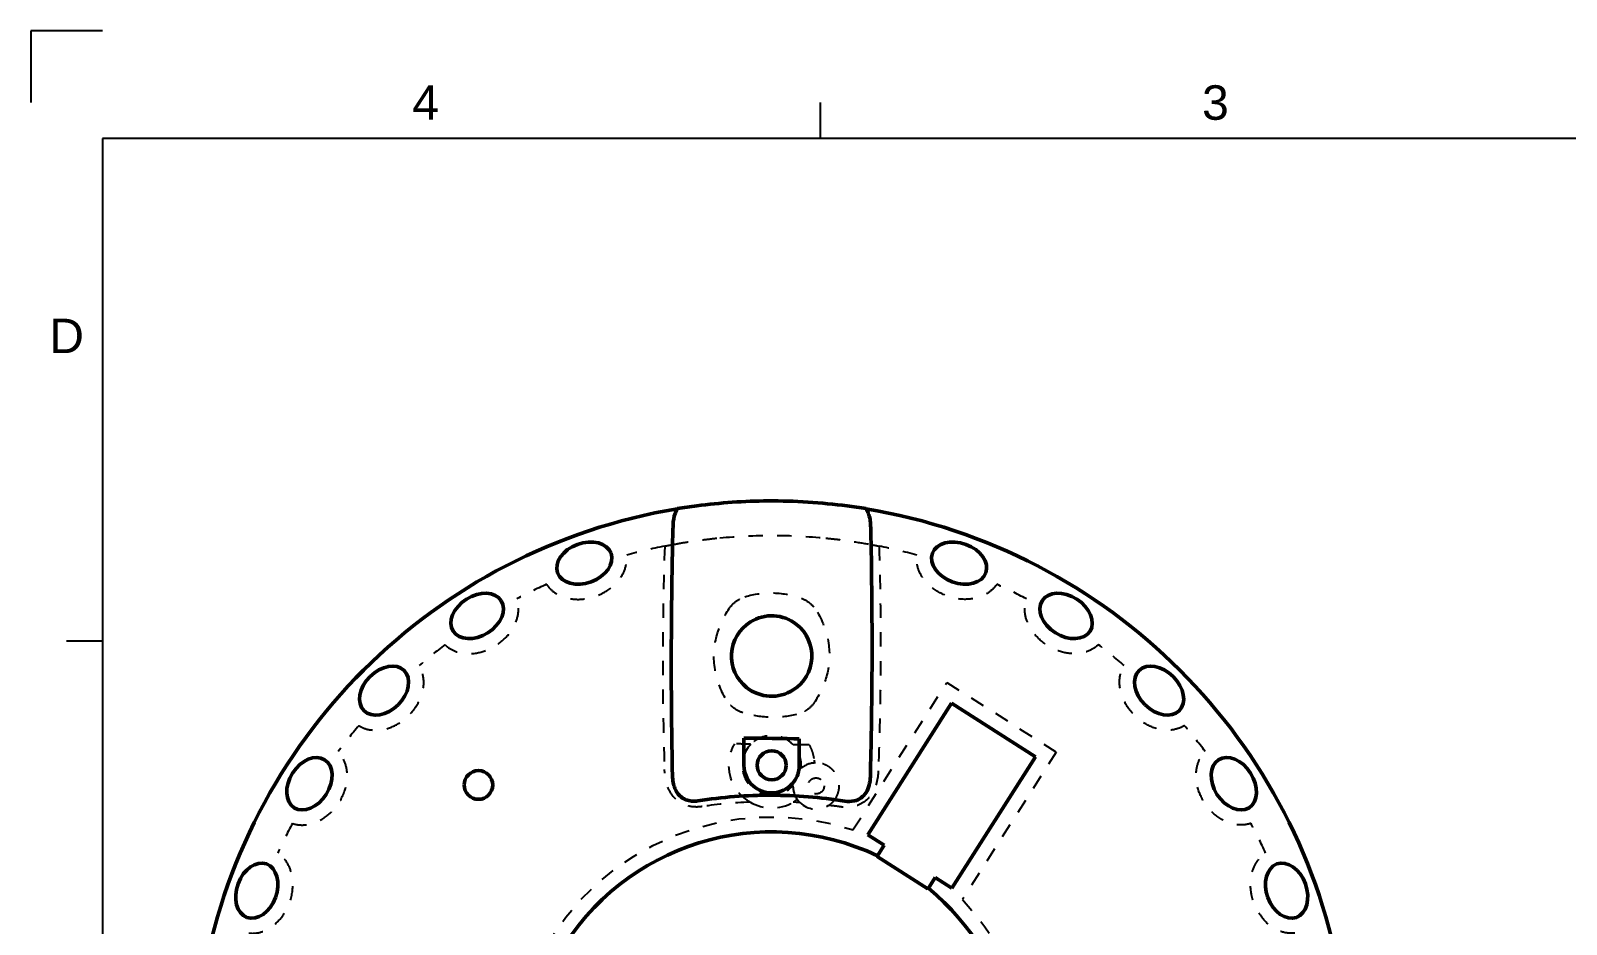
# Model space of a CAD drawing. Header units: inches. Extents: x 0 to 22, y 0 to 17.
# Drawn here: x 0 to 10.69, y 10.78 to 17 of the extents above; entities that cross this region are included whole.
import ezdxf
from ezdxf.enums import TextEntityAlignment as Align

# ---------------------------------------------------------------- set-up
doc = ezdxf.new("R2010")
doc.units = ezdxf.units.IN
doc.header["$LTSCALE"] = 0.75
doc.header["$MEASUREMENT"] = 0
doc.linetypes.add('HIDDEN2', pattern=[0.1875, 0.125, -0.0625])
doc.layers.add('Border', color=7, linetype='Continuous')
doc.layers.add('Hidden', color=7, linetype='HIDDEN2', lineweight=25)
doc.layers.add('Visible', color=7, linetype='Continuous', lineweight=50)
doc.styles.add('FusionTitle', font='ARIALUNI.TTF')

# ---------------------------------------------------------------- blocks, each defined once
blk = doc.blocks.new('ANSI_C_SHEET')
at = {"layer": 'Border'}
for p, q in [((0.5, 17), (0, 17)), ((0, 17), (0, 16.5)), ((5.5, 16.25), (5.5, 16.5)), ((21.5, 16.25), (0.5, 16.25)), ((0.5, 16.25), (0.5, 0.75)), ((0.5, 12.75), (0.25, 12.75))]:
    blk.add_line(p, q, dxfattribs=at)
at = {"layer": 'Border', "style": 'FusionTitle'}
for s, p in [('4', (2.75, 16.5)), ('3', (8.25, 16.5)), ('D', (0.25, 14.875))]:
    blk.add_text(s, height=0.24, dxfattribs=at).set_placement(p, align=Align.MIDDLE)

msp = doc.modelspace()

# ---------------------------------------------------------------- linework, layer by layer
at = {"layer": 'Hidden'}
for p, q in [((5.726, 11.436, 0.24), (6.38, 12.462, 0.24)), ((6.38, 12.462, 0.24), (7.142, 11.977, 0.24)), ((7.142, 11.977, 0.24), (6.488, 10.951, 0.24))]:
    msp.add_line(p, q, dxfattribs=at)
msp.add_circle((5.469, 11.741, 0.017), 0.056, dxfattribs=at)
for centre, radius, start, end in [((5.16, 9.706, 0.24), 3.78, 101.3609, 105.4955), ((5.16, 9.706, 0.24), 3.78, 74.5045, 78.5858), ((5.16, 9.706, 0.24), 3.78, 114.5045, 117.9955), ((5.16, 9.706, 0.24), 3.78, 62.0045, 65.4955), ((5.16, 9.706, 0.24), 3.78, 127.0045, 130.4955), ((5.16, 9.706, 0.24), 3.78, 49.5045, 52.9955), ((5.16, 9.706, 0.24), 3.78, 139.5045, 142.9955), ((5.16, 9.706, 0.24), 3.78, 37.0045, 40.4955), ((5.16, 11.885, -0.166), 0.206, 134.8622, 315.8941), ((5.16, 11.885, -0.166), 0.206, 354.1059, 43.3607), ((5.469, 11.741, -0.166), 0.161, 94.3549, 130.177), ((5.469, 11.741, -0.166), 0.161, 179.823, 215.6451), ((5.16, 11.885, 0.24), 0.297, 239.3099, 300.3565), ((5.469, 11.741, 0.24), 0.161, 225.6411, 303.5166), ((5.16, 9.706, 0.24), 3.78, 152.0045, 155.4955), ((5.16, 9.706, 0.24), 3.78, 24.5045, 27.9955)]:
    msp.add_arc(centre, radius, start, end, dxfattribs=at)
at = {"layer": 'Hidden', "extrusion": (0, 0, -1)}
for start, end in [(226.8637, 108.1363), (136.8637, 198.1363)]:
    msp.add_arc((-5.16, 9.706, -0.24), 1.82, start, end, dxfattribs=at)
at = {"layer": 'Hidden'}
for points, knots in [([(4.798, 13.469, -0.018), (4.921, 13.48, -0.015), (5.044, 13.486, -0.013), (5.291, 13.486, -0.011), (5.414, 13.479, -0.012), (5.537, 13.467, -0.013)], [-1.629687, -1.629687, -1.629687, -1.629687, -0.924692, -0.924692, -0.219227, -0.219227, -0.219227, -0.219227]), ([(4.415, 13.412, 0.24), (4.407, 13.165, 0.24), (4.402, 12.924, 0.24), (4.4, 12.391, 0.24), (4.405, 12.128, 0.24), (4.414, 11.855, 0.24)], [0.528924, 0.528924, 0.528924, 0.528924, 1.970426, 1.970426, 3.561941, 3.561941, 3.561941, 3.561941]), ([(4.48, 13.424, 0.154), (4.508, 13.429, 0.118), (4.54, 13.435, 0.086), (4.609, 13.446, 0.035), (4.645, 13.451, 0.015), (4.72, 13.46, -0.011), (4.759, 13.465, -0.018), (4.798, 13.469, -0.018)], [-0.7154314, -0.7154314, -0.7154314, -0.7154314, -0.4579754, -0.4579754, -0.2248866, -0.2248866, 0, 0, 0, 0]), ([(5.537, 13.467, -0.013), (5.567, 13.464, -0.014), (5.597, 13.461, -0.009), (5.657, 13.453, 0.008), (5.687, 13.449, 0.021), (5.767, 13.437, 0.068), (5.813, 13.429, 0.111), (5.852, 13.422, 0.163)], [-0.7656272, -0.7656272, -0.7656272, -0.7656272, -0.5773786, -0.5773786, -0.3727843, -0.3727843, 0, 0, 0, 0]), ([(3.592, 13.146, 0.24), (3.597, 13.138, 0.24), (3.603, 13.13, 0.24), (3.609, 13.123, 0.24), (3.627, 13.103, 0.24), (3.649, 13.086, 0.24), (3.701, 13.058, 0.24), (3.732, 13.049, 0.24), (3.803, 13.038, 0.24), (3.844, 13.04, 0.24), (3.932, 13.058, 0.24), (3.978, 13.078, 0.24), (4.054, 13.128, 0.24), (4.085, 13.158, 0.24), (4.127, 13.22, 0.24), (4.14, 13.25, 0.24), (4.151, 13.304, 0.24), (4.152, 13.326, 0.24), (4.15, 13.349, 0.24)], [3.225541, 3.225541, 3.225541, 3.225541, 3.278911, 3.278911, 3.278911, 3.434531, 3.434531, 3.616057, 3.616057, 3.845714, 3.845714, 4.123635, 4.123635, 4.362269, 4.362269, 4.549042, 4.549042, 4.677523, 4.677523, 4.677523, 4.677523]), ([(6.727, 13.146, 0.24), (6.715, 13.127, 0.24), (6.699, 13.11, 0.24), (6.656, 13.076, 0.24), (6.626, 13.062, 0.24), (6.555, 13.041, 0.24), (6.512, 13.038, 0.24), (6.421, 13.048, 0.24), (6.373, 13.064, 0.24), (6.295, 13.106, 0.24), (6.262, 13.131, 0.24), (6.214, 13.185, 0.24), (6.197, 13.212, 0.24), (6.175, 13.267, 0.24), (6.169, 13.294, 0.24), (6.168, 13.321, 0.24), (6.168, 13.33, 0.24), (6.169, 13.339, 0.24), (6.17, 13.349, 0.24)], [-1.399048, -1.399048, -1.399048, -1.399048, -1.270034, -1.270034, -1.083143, -1.083143, -0.844314, -0.844314, -0.566479, -0.566479, -0.336989, -0.336989, -0.155575, -0.155575, 0, 0, 0, 0.052926, 0.052926, 0.052926, 0.052926]), ([(4.864, 12.976, -0.363), (4.876, 12.994, -0.363), (4.891, 13.011, -0.363), (4.928, 13.04, -0.363), (4.95, 13.052, -0.363), (4.974, 13.059, -0.363)], [0, 0, 0, 0, 0.1266999, 0.1266999, 0.2692788, 0.2692788, 0.2692788, 0.2692788]), ([(4.974, 13.059, -0.363), (5.039, 13.078, -0.363), (5.106, 13.087, -0.363), (5.242, 13.083, -0.363), (5.309, 13.069, -0.363), (5.372, 13.046, -0.363)], [0, 0, 0, 0, 0.387671, 0.387671, 0.773485, 0.773485, 0.773485, 0.773485]), ([(2.885, 12.725, 0.24), (2.892, 12.718, 0.24), (2.899, 12.712, 0.24), (2.906, 12.707, 0.24), (2.928, 12.691, 0.24), (2.953, 12.679, 0.24), (3.01, 12.663, 0.24), (3.042, 12.661, 0.24), (3.114, 12.666, 0.24), (3.154, 12.677, 0.24), (3.236, 12.713, 0.24), (3.277, 12.742, 0.24), (3.34, 12.808, 0.24), (3.364, 12.843, 0.24), (3.391, 12.913, 0.24), (3.397, 12.945, 0.24), (3.397, 13, 0.24), (3.393, 13.023, 0.24), (3.386, 13.044, 0.24)], [3.225541, 3.225541, 3.225541, 3.225541, 3.278911, 3.278911, 3.278911, 3.434531, 3.434531, 3.616057, 3.616057, 3.845714, 3.845714, 4.123635, 4.123635, 4.362269, 4.362269, 4.549042, 4.549042, 4.677523, 4.677523, 4.677523, 4.677523]), ([(4.835, 12.355, -0.363), (4.8, 12.419, -0.363), (4.771, 12.497, -0.363), (4.753, 12.655, -0.363), (4.76, 12.726, -0.363), (4.798, 12.86, -0.363), (4.827, 12.921, -0.363), (4.864, 12.976, -0.363)], [0, 0, 0, 0, 0.417577, 0.417577, 0.766798, 0.766798, 1.087486, 1.087486, 1.087486, 1.087486]), ([(5.372, 13.046, -0.363), (5.396, 13.037, -0.363), (5.417, 13.023, -0.363), (5.453, 12.99, -0.363), (5.467, 12.971, -0.363), (5.479, 12.951, -0.363)], [0, 0, 0, 0, 0.1463293, 0.1463293, 0.2801398, 0.2801398, 0.2801398, 0.2801398]), ([(7.435, 12.725, 0.24), (7.419, 12.709, 0.24), (7.4, 12.697, 0.24), (7.351, 12.673, 0.24), (7.319, 12.665, 0.24), (7.245, 12.66, 0.24), (7.203, 12.666, 0.24), (7.116, 12.695, 0.24), (7.073, 12.72, 0.24), (7.005, 12.779, 0.24), (6.978, 12.81, 0.24), (6.943, 12.873, 0.24), (6.931, 12.903, 0.24), (6.921, 12.962, 0.24), (6.921, 12.989, 0.24), (6.927, 13.016, 0.24), (6.928, 13.025, 0.24), (6.931, 13.035, 0.24), (6.934, 13.044, 0.24)], [-1.397167, -1.397167, -1.397167, -1.397167, -1.270451, -1.270451, -1.08407, -1.08407, -0.846083, -0.846083, -0.567878, -0.567878, -0.337669, -0.337669, -0.155772, -0.155772, 0, 0, 0, 0.05484, 0.05484, 0.05484, 0.05484]), ([(2.286, 12.161, 0.24), (2.294, 12.156, 0.24), (2.302, 12.152, 0.24), (2.31, 12.148, 0.24), (2.335, 12.137, 0.24), (2.362, 12.131, 0.24), (2.421, 12.128, 0.24), (2.453, 12.132, 0.24), (2.522, 12.153, 0.24), (2.559, 12.172, 0.24), (2.63, 12.225, 0.24), (2.664, 12.263, 0.24), (2.712, 12.34, 0.24), (2.727, 12.38, 0.24), (2.739, 12.454, 0.24), (2.738, 12.487, 0.24), (2.725, 12.541, 0.24), (2.717, 12.561, 0.24), (2.705, 12.581, 0.24)], [3.225541, 3.225541, 3.225541, 3.225541, 3.278911, 3.278911, 3.278911, 3.434531, 3.434531, 3.616057, 3.616057, 3.845714, 3.845714, 4.123635, 4.123635, 4.362269, 4.362269, 4.549042, 4.549042, 4.677523, 4.677523, 4.677523, 4.677523]), ([(8.034, 12.161, 0.24), (8.015, 12.149, 0.24), (7.994, 12.141, 0.24), (7.94, 12.128, 0.24), (7.907, 12.127, 0.24), (7.834, 12.139, 0.24), (7.794, 12.155, 0.24), (7.716, 12.202, 0.24), (7.679, 12.236, 0.24), (7.625, 12.308, 0.24), (7.606, 12.344, 0.24), (7.586, 12.413, 0.24), (7.581, 12.445, 0.24), (7.584, 12.504, 0.24), (7.59, 12.531, 0.24), (7.601, 12.556, 0.24), (7.605, 12.564, 0.24), (7.609, 12.573, 0.24), (7.614, 12.581, 0.24)], [-1.398612, -1.398612, -1.398612, -1.398612, -1.270131, -1.270131, -1.083358, -1.083358, -0.844724, -0.844724, -0.566803, -0.566803, -0.337146, -0.337146, -0.15562, -0.15562, 0, 0, 0, 0.053369, 0.053369, 0.053369, 0.053369]), ([(4.959, 12.251, -0.363), (4.933, 12.259, -0.363), (4.91, 12.272, -0.363), (4.877, 12.299, -0.363), (4.866, 12.309, -0.363), (4.853, 12.327, -0.363), (4.849, 12.333, -0.363), (4.841, 12.344, -0.363), (4.838, 12.349, -0.363), (4.835, 12.355, -0.363)], [0, 0, 0, 0, 0.1541007, 0.1541007, 0.2413186, 0.2413186, 0.2809319, 0.2809319, 0.3170214, 0.3170214, 0.3170214, 0.3170214]), ([(5.462, 12.33, -0.363), (5.448, 12.308, -0.363), (5.43, 12.288, -0.363), (5.398, 12.264, -0.363), (5.385, 12.257, -0.363), (5.36, 12.246, -0.363), (5.347, 12.241, -0.363), (5.333, 12.238, -0.363)], [0, 0, 0, 0, 0.1487569, 0.1487569, 0.2307223, 0.2307223, 0.3097026, 0.3097026, 0.3097026, 0.3097026]), ([(5.333, 12.238, -0.363), (5.271, 12.224, -0.363), (5.208, 12.218, -0.363), (5.081, 12.222, -0.363), (5.019, 12.233, -0.363), (4.959, 12.251, -0.363)], [0, 0, 0, 0, 0.3621617, 0.3621617, 0.7212794, 0.7212794, 0.7212794, 0.7212794]), ([(5.31, 12.027, -0.166), (5.305, 12.032, -0.171), (5.3, 12.036, -0.176), (5.28, 12.054, -0.193), (5.264, 12.065, -0.204), (5.228, 12.081, -0.221), (5.209, 12.086, -0.227), (5.17, 12.092, -0.232), (5.151, 12.092, -0.232), (5.111, 12.087, -0.226), (5.091, 12.081, -0.219), (5.052, 12.062, -0.199), (5.034, 12.05, -0.185), (5.017, 12.034, -0.169), (5.015, 12.033, -0.168), (5.014, 12.031, -0.166)], [-0.9997597, -0.9997597, -0.9997597, -0.9997597, -0.9511457, -0.9511457, -0.8210015, -0.8210015, -0.7034003, -0.7034003, -0.5939758, -0.5939758, -0.4674141, -0.4674141, -0.3197302, -0.3197302, -0.3064481, -0.3064481, -0.3064481, -0.3064481]), ([(1.823, 11.481, 0.24), (1.832, 11.477, 0.24), (1.841, 11.475, 0.24), (1.85, 11.473, 0.24), (1.877, 11.468, 0.24), (1.904, 11.468, 0.24), (1.963, 11.478, 0.24), (1.993, 11.489, 0.24), (2.056, 11.525, 0.24), (2.088, 11.551, 0.24), (2.146, 11.619, 0.24), (2.171, 11.663, 0.24), (2.2, 11.749, 0.24), (2.206, 11.792, 0.24), (2.201, 11.866, 0.24), (2.193, 11.898, 0.24), (2.169, 11.947, 0.24), (2.157, 11.965, 0.24), (2.141, 11.981, 0.24)], [3.224119, 3.224119, 3.224119, 3.224119, 3.278959, 3.278959, 3.278959, 3.434731, 3.434731, 3.616628, 3.616628, 3.846837, 3.846837, 4.125041, 4.125041, 4.363029, 4.363029, 4.54941, 4.54941, 4.676126, 4.676126, 4.676126, 4.676126]), ([(5.008, 11.629, 0.24), (4.98, 11.646, 0.222), (4.956, 11.666, 0.2), (4.908, 11.721, 0.142), (4.888, 11.758, 0.103), (4.86, 11.847, 0.013), (4.858, 11.901, -0.041), (4.877, 11.982, -0.117), (4.888, 12.009, -0.142), (4.903, 12.035, -0.166)], [0.001716, 0.001716, 0.001716, 0.001716, 0.21547, 0.21547, 0.533158, 0.533158, 0.950907, 0.950907, 1.168643, 1.168643, 1.168643, 1.168643]), ([(5.421, 12.027, -0.166), (5.428, 12.014, -0.154), (5.434, 12.001, -0.142), (5.443, 11.977, -0.12), (5.446, 11.967, -0.11), (5.451, 11.945, -0.089), (5.454, 11.933, -0.077), (5.455, 11.921, -0.066)], [0, 0, 0, 0, 0.108868, 0.108868, 0.1920745, 0.1920745, 0.2872768, 0.2872768, 0.2872768, 0.2872768]), ([(8.497, 11.481, 0.24), (8.476, 11.473, 0.24), (8.454, 11.47, 0.24), (8.399, 11.469, 0.24), (8.366, 11.475, 0.24), (8.297, 11.503, 0.24), (8.261, 11.527, 0.24), (8.195, 11.589, 0.24), (8.166, 11.631, 0.24), (8.13, 11.712, 0.24), (8.119, 11.752, 0.24), (8.114, 11.824, 0.24), (8.117, 11.856, 0.24), (8.133, 11.913, 0.24), (8.144, 11.938, 0.24), (8.16, 11.96, 0.24), (8.166, 11.967, 0.24), (8.172, 11.975, 0.24), (8.178, 11.981, 0.24)], [-1.398612, -1.398612, -1.398612, -1.398612, -1.270131, -1.270131, -1.083358, -1.083358, -0.844724, -0.844724, -0.566803, -0.566803, -0.337146, -0.337146, -0.15562, -0.15562, 0, 0, 0, 0.053369, 0.053369, 0.053369, 0.053369]), ([(5.465, 11.902, -0.048), (5.464, 11.902, -0.047), (5.463, 11.902, -0.047), (5.46, 11.901, -0.047), (5.459, 11.901, -0.047), (5.457, 11.901, -0.047)], [-0.87218256, -0.87218256, -0.87218256, -0.87218256, -0.86653682, -0.86653682, -0.85497178, -0.85497178, -0.85497178, -0.85497178]), ([(5.604, 11.652, 0.187), (5.616, 11.672, 0.166), (5.625, 11.693, 0.146), (5.631, 11.737, 0.11), (5.63, 11.757, 0.093), (5.623, 11.788, 0.067), (5.619, 11.8, 0.057), (5.61, 11.819, 0.039), (5.605, 11.828, 0.031), (5.593, 11.844, 0.016), (5.586, 11.852, 0.008), (5.568, 11.868, -0.009), (5.557, 11.876, -0.018), (5.53, 11.89, -0.035), (5.516, 11.896, -0.041), (5.489, 11.901, -0.047), (5.477, 11.902, -0.049), (5.465, 11.902, -0.048)], [-0.7355711, -0.7355711, -0.7355711, -0.7355711, -0.5794344, -0.5794344, -0.4485292, -0.4485292, -0.3705136, -0.3705136, -0.3074157, -0.3074157, -0.2420974, -0.2420974, -0.1582341, -0.1582341, -0.0694785, -0.0694785, 0, 0, 0, 0]), ([(5.604, 11.652, 0.187), (5.599, 11.646, 0.195), (5.594, 11.639, 0.202), (5.58, 11.623, 0.22), (5.57, 11.614, 0.231), (5.558, 11.606, 0.24)], [0.0357034, 0.0357034, 0.0357034, 0.0357034, 0.0984121, 0.0984121, 0.1960622, 0.1960622, 0.1960622, 0.1960622]), ([(1.518, 10.716, 0.24), (1.527, 10.715, 0.24), (1.536, 10.715, 0.24), (1.545, 10.715, 0.24), (1.572, 10.716, 0.24), (1.599, 10.721, 0.24), (1.654, 10.743, 0.24), (1.681, 10.761, 0.24), (1.735, 10.809, 0.24), (1.76, 10.841, 0.24), (1.803, 10.92, 0.24), (1.818, 10.968, 0.24), (1.828, 11.058, 0.24), (1.825, 11.101, 0.24), (1.805, 11.173, 0.24), (1.79, 11.203, 0.24), (1.756, 11.246, 0.24), (1.739, 11.262, 0.24), (1.721, 11.274, 0.24)], [3.225971, 3.225971, 3.225971, 3.225971, 3.278896, 3.278896, 3.278896, 3.434471, 3.434471, 3.615885, 3.615885, 3.845376, 3.845376, 4.12321, 4.12321, 4.362039, 4.362039, 4.54893, 4.54893, 4.677945, 4.677945, 4.677945, 4.677945]), ([(8.802, 10.716, 0.24), (8.78, 10.714, 0.24), (8.757, 10.715, 0.24), (8.703, 10.726, 0.24), (8.673, 10.739, 0.24), (8.611, 10.781, 0.24), (8.582, 10.812, 0.24), (8.531, 10.888, 0.24), (8.512, 10.934, 0.24), (8.494, 11.022, 0.24), (8.492, 11.063, 0.24), (8.502, 11.134, 0.24), (8.512, 11.165, 0.24), (8.54, 11.217, 0.24), (8.556, 11.239, 0.24), (8.577, 11.257, 0.24), (8.584, 11.263, 0.24), (8.591, 11.269, 0.24), (8.599, 11.274, 0.24)], [-1.398612, -1.398612, -1.398612, -1.398612, -1.270131, -1.270131, -1.083358, -1.083358, -0.844724, -0.844724, -0.566803, -0.566803, -0.337146, -0.337146, -0.15562, -0.15562, 0, 0, 0, 0.053369, 0.053369, 0.053369, 0.053369])]:
    msp.add_open_spline(points, degree=3, knots=knots, dxfattribs=at)
for points in [[(4.415, 13.412, 0.24), (4.437, 13.416, 0.21), (4.459, 13.42, 0.181), (4.48, 13.424, 0.154)], [(5.852, 13.422, 0.163), (5.87, 13.419, 0.187), (5.889, 13.415, 0.213), (5.908, 13.411, 0.24)], [(5.403, 12.027, -0.166), (5.369, 12.027, -0.166), (5.338, 12.027, -0.166), (5.31, 12.027, -0.166)], [(5.421, 12.027, -0.166), (5.415, 12.027, -0.166), (5.409, 12.027, -0.166), (5.403, 12.027, -0.166)], [(5.455, 11.921, -0.066), (5.456, 11.914, -0.059), (5.456, 11.908, -0.053), (5.457, 11.901, -0.047)], [(5.008, 11.629, 0.24), (4.897, 11.624, 0.24), (4.787, 11.614, 0.24), (4.677, 11.598, 0.24)], [(5.338, 11.647, 0.22), (5.329, 11.64, 0.227), (5.32, 11.634, 0.234), (5.31, 11.628, 0.24)], [(5.356, 11.626, 0.24), (5.341, 11.627, 0.24), (5.326, 11.627, 0.24), (5.31, 11.628, 0.24)], [(5.356, 11.626, 0.24), (5.35, 11.632, 0.234), (5.344, 11.639, 0.227), (5.338, 11.647, 0.22)], [(5.637, 11.596, 0.24), (5.611, 11.6, 0.24), (5.584, 11.603, 0.24), (5.558, 11.606, 0.24)]]:
    msp.add_open_spline(points, degree=3, dxfattribs=at)
at = {"layer": 'Hidden', "extrusion": (-1.14631e-09, 4.1977e-12, -1)}
msp.add_open_spline([(5.908, 13.411, 0.24), (5.915, 13.161, 0.24), (5.919, 12.917, 0.24), (5.918, 12.382, 0.24), (5.912, 12.118, 0.24), (5.902, 11.846, 0.24)], degree=3, knots=[-3.437072, -3.437072, -3.437072, -3.437072, -1.970205, -1.970205, -0.387072, -0.387072, -0.387072, -0.387072], dxfattribs=at)
at = {"layer": 'Hidden', "extrusion": (-2.23458e-10, 6.1777e-12, -1)}
msp.add_open_spline([(5.479, 12.951, -0.363), (5.517, 12.884, -0.363), (5.547, 12.806, -0.363), (5.566, 12.651, -0.363), (5.562, 12.583, -0.363), (5.528, 12.45, -0.363), (5.499, 12.386, -0.363), (5.462, 12.33, -0.363)], degree=3, knots=[0, 0, 0, 0, 0.436615, 0.436615, 0.788012, 0.788012, 1.132395, 1.132395, 1.132395, 1.132395], dxfattribs=at)
at = {"layer": 'Hidden', "extrusion": (1.582e-13, 4.9889e-12, -1)}
msp.add_open_spline([(5.014, 12.031, -0.166), (5.013, 12.031, -0.166), (5.012, 12.031, -0.166), (4.977, 12.032, -0.166), (4.934, 12.034, -0.166), (4.903, 12.035, -0.166)], degree=3, knots=[-0.1525306, -0.1525306, -0.1525306, -0.1525306, -0.1485395, -0.1485395, -0.0414416, -0.0414416, -0.0414416, -0.0414416], dxfattribs=at)
at = {"layer": 'Hidden', "extrusion": (-1.1828e-10, -1.20822e-10, -1)}
msp.add_open_spline([(4.677, 11.598, 0.24), (4.656, 11.594, 0.24), (4.635, 11.594, 0.24), (4.593, 11.597, 0.24), (4.574, 11.602, 0.24), (4.53, 11.619, 0.24), (4.509, 11.633, 0.24), (4.468, 11.673, 0.24), (4.452, 11.699, 0.24), (4.424, 11.764, 0.24), (4.415, 11.807, 0.24), (4.414, 11.855, 0.24)], degree=3, knots=[-0.9394307, -0.9394307, -0.9394307, -0.9394307, -0.7957162, -0.7957162, -0.6583169, -0.6583169, -0.4797409, -0.4797409, -0.2738823, -0.2738823, 0, 0, 0, 0], dxfattribs=at)
at = {"layer": 'Hidden', "extrusion": (2.0342e-12, -2.1557e-12, -1)}
msp.add_open_spline([(5.902, 11.846, 0.24), (5.901, 11.817, 0.24), (5.897, 11.789, 0.24), (5.882, 11.735, 0.24), (5.872, 11.71, 0.24), (5.844, 11.665, 0.24), (5.826, 11.646, 0.24), (5.784, 11.616, 0.24), (5.76, 11.605, 0.24), (5.703, 11.591, 0.24), (5.669, 11.591, 0.24), (5.637, 11.596, 0.24)], degree=3, knots=[-0.8061177, -0.8061177, -0.8061177, -0.8061177, -0.6418101, -0.6418101, -0.487569, -0.487569, -0.3401197, -0.3401197, -0.1883512, -0.1883512, 0, 0, 0, 0], dxfattribs=at)
at = {"layer": 'Visible'}
for p, q in [((5.829, 11.402, 0.345), (6.412, 12.317, 0.345)), ((6.412, 12.317, 0.345), (6.997, 11.945, 0.345)), ((6.997, 11.945, 0.345), (6.414, 11.03, 0.345)), ((5.944, 11.329, 0.345), (5.829, 11.402, 0.345)), ((5.894, 11.249, 0.109), (5.897, 11.255, 0.109)), ((6.248, 11.024, 0.109), (5.894, 11.249, 0.109)), ((5.897, 11.255, 0.345), (5.944, 11.329, 0.345)), ((6.251, 11.029, 0.109), (6.248, 11.024, 0.109)), ((6.299, 11.103, 0.345), (6.251, 11.029, 0.345)), ((6.414, 11.03, 0.345), (6.299, 11.103, 0.345))]:
    msp.add_line(p, q, dxfattribs=at)
msp.add_circle((5.16, 11.885, -0.061), 0.101, dxfattribs=at)
at = {"layer": 'Visible', "extrusion": (0, 0, -1)}
msp.add_circle((-3.118, 11.748, -0.345), 0.0997, dxfattribs=at)
at = {"layer": 'Visible'}
for centre, radius, start, end in [((5.16, 9.706, 0.345), 4.019, 99.3863, 170.6053), ((5.16, 9.706, 0.345), 4.019, 9.3863, 80.6053), ((5.16, 12.646, -0.363), 0.28, 122.0721, 231.4921), ((5.16, 12.646, -0.363), 0.28, 51.82, 122.0721), ((5.16, 12.646, -0.363), 0.28, 302.4, 51.82), ((5.16, 12.646, -0.363), 0.28, 231.4921, 302.4)]:
    msp.add_arc(centre, radius, start, end, dxfattribs=at)
at = {"layer": 'Visible', "extrusion": (0, 0, -1)}
for start, end in [(219.5335, 115.4665), (129.5335, 205.4665)]:
    msp.add_arc((-5.16, 9.706, -0.345), 1.715, start, end, dxfattribs=at)
for centre, major_axis in [((3.855, 13.293, 0.345), (0.186, 0.068)), ((3.109, 12.925, 0.345), (0.167, 0.106))]:
    msp.add_ellipse(centre, major_axis=major_axis, ratio=0.700909, dxfattribs=at)
for centre, major_axis, start_param, end_param in [((6.465, 13.293, 0.345), (-0.186, 0.068), 3.141593, 9.424778), ((7.21, 12.925, 0.345), (-0.167, 0.106), 4.712389, 10.995574), ((2.461, 12.405, 0.345), (0.14, 0.14), 1.570796326801401, 7.853981633980987), ((7.858, 12.405, 0.345), (-0.14, 0.14), 4.712389, 10.995574), ((1.941, 11.757, 0.345), (0.106, 0.167), 1.57079632662862, 7.853981633808206), ((8.378, 11.757, 0.345), (-0.106, 0.167), 4.712389, 10.995574), ((1.574, 11.012, 0.345), (0.068, 0.186), 1.57079632675469, 7.853981633934276), ((8.746, 11.012, 0.345), (-0.068, 0.186), 4.712389, 10.995574)]:
    msp.add_ellipse(centre, major_axis=major_axis, ratio=0.700909, start_param=start_param, end_param=end_param, dxfattribs=at)
at = {"layer": 'Visible'}
for points, knots in [([(4.638, 13.692, 0.311), (4.616, 13.689, 0.309), (4.593, 13.686, 0.311), (4.548, 13.679, 0.323), (4.525, 13.675, 0.333), (4.504, 13.672, 0.345)], [-0.2715476, -0.2715476, -0.2715476, -0.2715476, -0.141271, -0.141271, 0, 0, 0, 0]), ([(5.686, 13.691, 0.313), (5.504, 13.715, 0.329), (5.321, 13.727, 0.338), (4.968, 13.725, 0.336), (4.802, 13.713, 0.327), (4.638, 13.692, 0.311)], [-2.254001, -2.254001, -2.254001, -2.254001, -1.196373, -1.196373, -0.242885, -0.242885, -0.242885, -0.242885]), ([(5.816, 13.672, 0.345), (5.796, 13.675, 0.333), (5.774, 13.679, 0.324), (5.73, 13.685, 0.313), (5.708, 13.688, 0.311), (5.686, 13.691, 0.313)], [-0.2616972, -0.2616972, -0.2616972, -0.2616972, -0.1258743, -0.1258743, 0, 0, 0, 0]), ([(4.488, 13.639, 0.345), (4.489, 13.642, 0.345), (4.49, 13.646, 0.345), (4.495, 13.657, 0.345), (4.5, 13.665, 0.345), (4.504, 13.672, 0.345)], [-0.32271167, -0.32271167, -0.32271167, -0.32271167, -0.30236345, -0.30236345, -0.25237225, -0.25237225, -0.25237225, -0.25237225]), ([(5.816, 13.672, 0.345), (5.822, 13.662, 0.345), (5.828, 13.652, 0.345), (5.832, 13.641, 0.345), (5.833, 13.64, 0.345), (5.833, 13.639, 0.345)], [-0.27305237, -0.27305237, -0.27305237, -0.27305237, -0.19399187, -0.19399187, -0.18652381, -0.18652381, -0.18652381, -0.18652381]), ([(4.469, 11.812, 0.345), (4.464, 12.091, 0.345), (4.46, 12.36, 0.345), (4.461, 12.825, 0.345), (4.463, 13.005, 0.345), (4.467, 13.303, 0.345), (4.47, 13.416, 0.345), (4.472, 13.53, 0.345)], [-3.704007, -3.704007, -3.704007, -3.704007, -2.087134, -2.087134, -1.039355, -1.039355, -0.38307, -0.38307, -0.38307, -0.38307]), ([(5.352, 11.885, 0.125), (5.352, 11.856, 0.155), (5.346, 11.826, 0.185), (5.322, 11.779, 0.235), (5.308, 11.759, 0.256), (5.276, 11.731, 0.287), (5.261, 11.72, 0.299), (5.228, 11.704, 0.316), (5.211, 11.698, 0.322), (5.18, 11.693, 0.328), (5.167, 11.692, 0.329), (5.141, 11.693, 0.329), (5.127, 11.695, 0.327), (5.094, 11.703, 0.318), (5.076, 11.711, 0.31), (5.039, 11.733, 0.286), (5.021, 11.749, 0.268), (4.986, 11.795, 0.22), (4.973, 11.826, 0.188), (4.968, 11.868, 0.146), (4.967, 11.876, 0.137), (4.967, 11.885, 0.128)], [-2.304348, -2.304348, -2.304348, -2.304348, -2.009322, -2.009322, -1.787201, -1.787201, -1.632154, -1.632154, -1.497339, -1.497339, -1.404315, -1.404315, -1.306739, -1.306739, -1.154793, -1.154793, -0.95567, -0.95567, -0.687612, -0.687612, -0.61868, -0.61868, -0.61868, -0.61868]), ([(4.646, 11.637, 0.345), (4.632, 11.635, 0.345), (4.617, 11.634, 0.345), (4.589, 11.637, 0.345), (4.576, 11.64, 0.345), (4.547, 11.652, 0.345), (4.532, 11.661, 0.345), (4.505, 11.688, 0.345), (4.494, 11.705, 0.345), (4.476, 11.75, 0.345), (4.47, 11.779, 0.345), (4.469, 11.812, 0.345)], [-0.6377377, -0.6377377, -0.6377377, -0.6377377, -0.5383006, -0.5383006, -0.4444156, -0.4444156, -0.325061, -0.325061, -0.1867054, -0.1867054, 0, 0, 0, 0]), ([(5.669, 11.636, 0.345), (5.5, 11.663, 0.345), (5.329, 11.676, 0.345), (4.987, 11.677, 0.345), (4.816, 11.664, 0.345), (4.646, 11.637, 0.345)], [-2.291198, -2.291198, -2.291198, -2.291198, -1.31241, -1.31241, -0.333616, -0.333616, -0.333616, -0.333616])]:
    msp.add_open_spline(points, degree=3, knots=knots, dxfattribs=at)
for points in [[(4.473, 13.558, 0.345), (4.474, 13.588, 0.345), (4.479, 13.615, 0.345), (4.488, 13.639, 0.345)], [(5.833, 13.639, 0.345), (5.843, 13.613, 0.345), (5.849, 13.584, 0.345), (5.849, 13.551, 0.345)], [(4.967, 12.075, -0.061), (5.072, 12.074, -0.061), (5.259, 12.071, -0.061), (5.352, 12.07, -0.061)]]:
    msp.add_open_spline(points, degree=3, dxfattribs=at)
at = {"layer": 'Visible', "extrusion": (4.23551e-09, -1.02091e-10, 1)}
msp.add_open_spline([(4.472, 13.53, 0.345), (4.473, 13.539, 0.345), (4.473, 13.549, 0.345), (4.473, 13.558, 0.345)], degree=3, dxfattribs=at)
at = {"layer": 'Visible', "extrusion": (8.2729e-12, 7.23e-14, -1)}
msp.add_open_spline([(5.85, 13.529, 0.345), (5.856, 13.248, 0.345), (5.859, 12.975, 0.345), (5.859, 12.508, 0.345), (5.857, 12.328, 0.345), (5.852, 12.031, 0.345), (5.85, 11.919, 0.345), (5.847, 11.806, 0.345)], degree=3, knots=[-3.719256, -3.719256, -3.719256, -3.719256, -2.087216, -2.087216, -1.039441, -1.039441, -0.387277, -0.387277, -0.387277, -0.387277], dxfattribs=at)
at = {"layer": 'Visible', "extrusion": (5.98174e-09, 1.29316e-10, -1)}
msp.add_open_spline([(5.849, 13.551, 0.345), (5.849, 13.544, 0.345), (5.85, 13.537, 0.345), (5.85, 13.529, 0.345)], degree=3, dxfattribs=at)
at = {"layer": 'Visible', "extrusion": (1, 0, 0)}
for points in [[(4.967, 11.885, 0.128), (4.967, 11.943, 0.07), (4.967, 12.013, 0), (4.967, 12.075, -0.061)], [(5.352, 12.07, -0.061), (5.352, 12.009, -0.001), (5.352, 11.939, 0.07), (5.352, 11.885, 0.125)]]:
    msp.add_open_spline(points, degree=3, dxfattribs=at)
at = {"layer": 'Visible', "extrusion": (9.019e-13, -9.459e-13, -1)}
msp.add_open_spline([(5.847, 11.806, 0.345), (5.847, 11.785, 0.345), (5.844, 11.765, 0.345), (5.834, 11.728, 0.345), (5.827, 11.711, 0.345), (5.808, 11.681, 0.345), (5.796, 11.669, 0.345), (5.768, 11.648, 0.345), (5.752, 11.641, 0.345), (5.713, 11.632, 0.345), (5.691, 11.632, 0.345), (5.669, 11.636, 0.345)], degree=3, knots=[-0.5458838, -0.5458838, -0.5458838, -0.5458838, -0.43138, -0.43138, -0.3263302, -0.3263302, -0.2279675, -0.2279675, -0.1267052, -0.1267052, 0, 0, 0, 0], dxfattribs=at)

# ---------------------------------------------------------------- block references
at = {"layer": 'Border'}
msp.add_blockref('ANSI_C_SHEET', (0, 0), dxfattribs=at)

doc.saveas('drawing.dxf')
